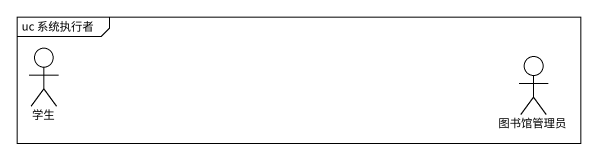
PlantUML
@startuml
mainframe uc 系统执行者
actor 学生
actor 图书馆管理员
@enduml
